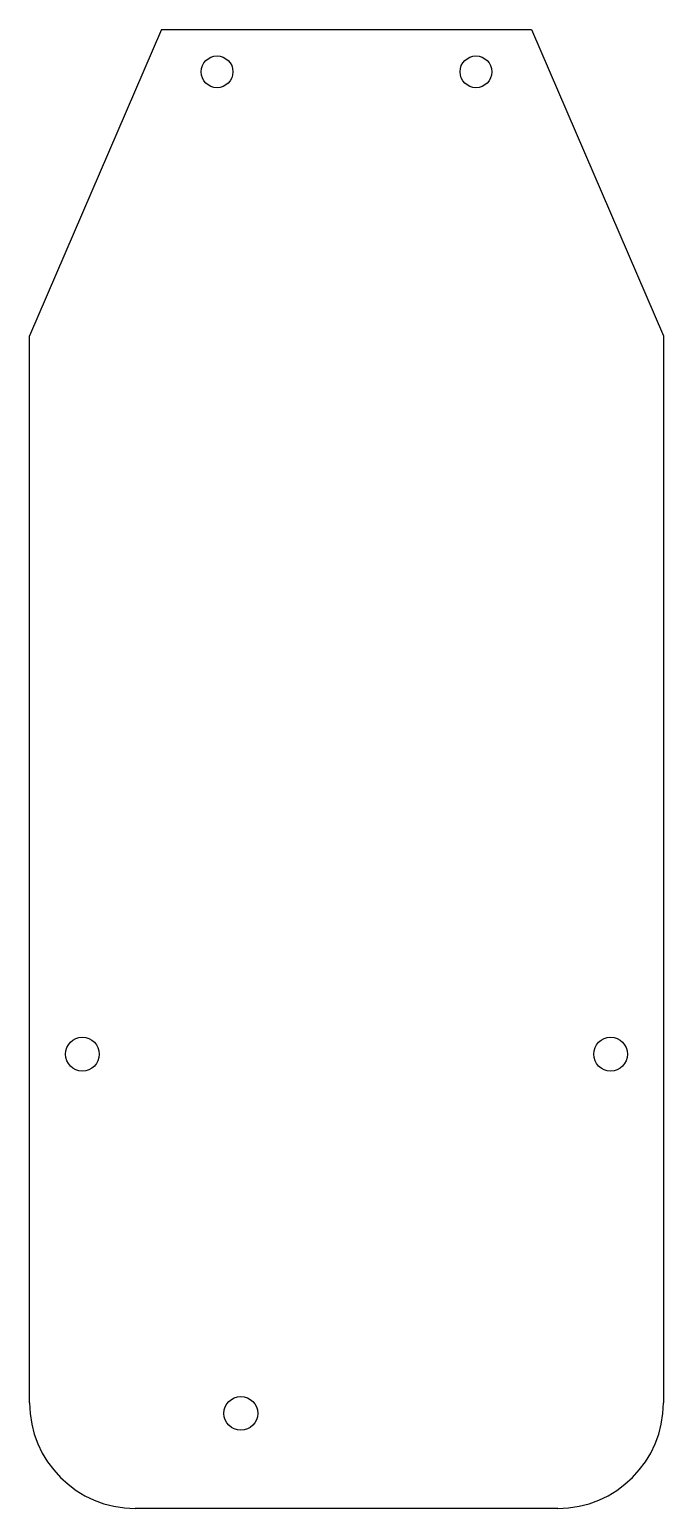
# Model space of a CAD drawing. Header units: millimetres. Extents: x -30 to 30, y -136 to 4.
import ezdxf

# ---------------------------------------------------------------- set-up
doc = ezdxf.new("R2010")
doc.units = ezdxf.units.MM
doc.layers.add('Sketch', color=7, linetype='CONTINUOUS')

msp = doc.modelspace()

# ---------------------------------------------------------------- linework, layer by layer
at = {"layer": 'Sketch'}
for p, q in [((-17.5, 4), (-30, -25)), ((-17.5, 4), (17.5, 4)), ((17.5, 4), (30, -25)), ((-30, -126), (-30, -25)), ((30, -25), (30, -126)), ((20, -136), (-20, -136))]:
    msp.add_line(p, q, dxfattribs=at)
for centre, radius in [((-12.25, 0), 1.5), ((12.25, 0), 1.5), ((-25, -93), 1.6), ((25, -93), 1.6), ((-10, -127), 1.6)]:
    msp.add_circle(centre, radius, dxfattribs=at)
for centre, start, end in [((-20, -126), 180, -90), ((20, -126), -90, 0)]:
    msp.add_arc(centre, 10, start, end, dxfattribs=at)

doc.saveas('drawing.dxf')
